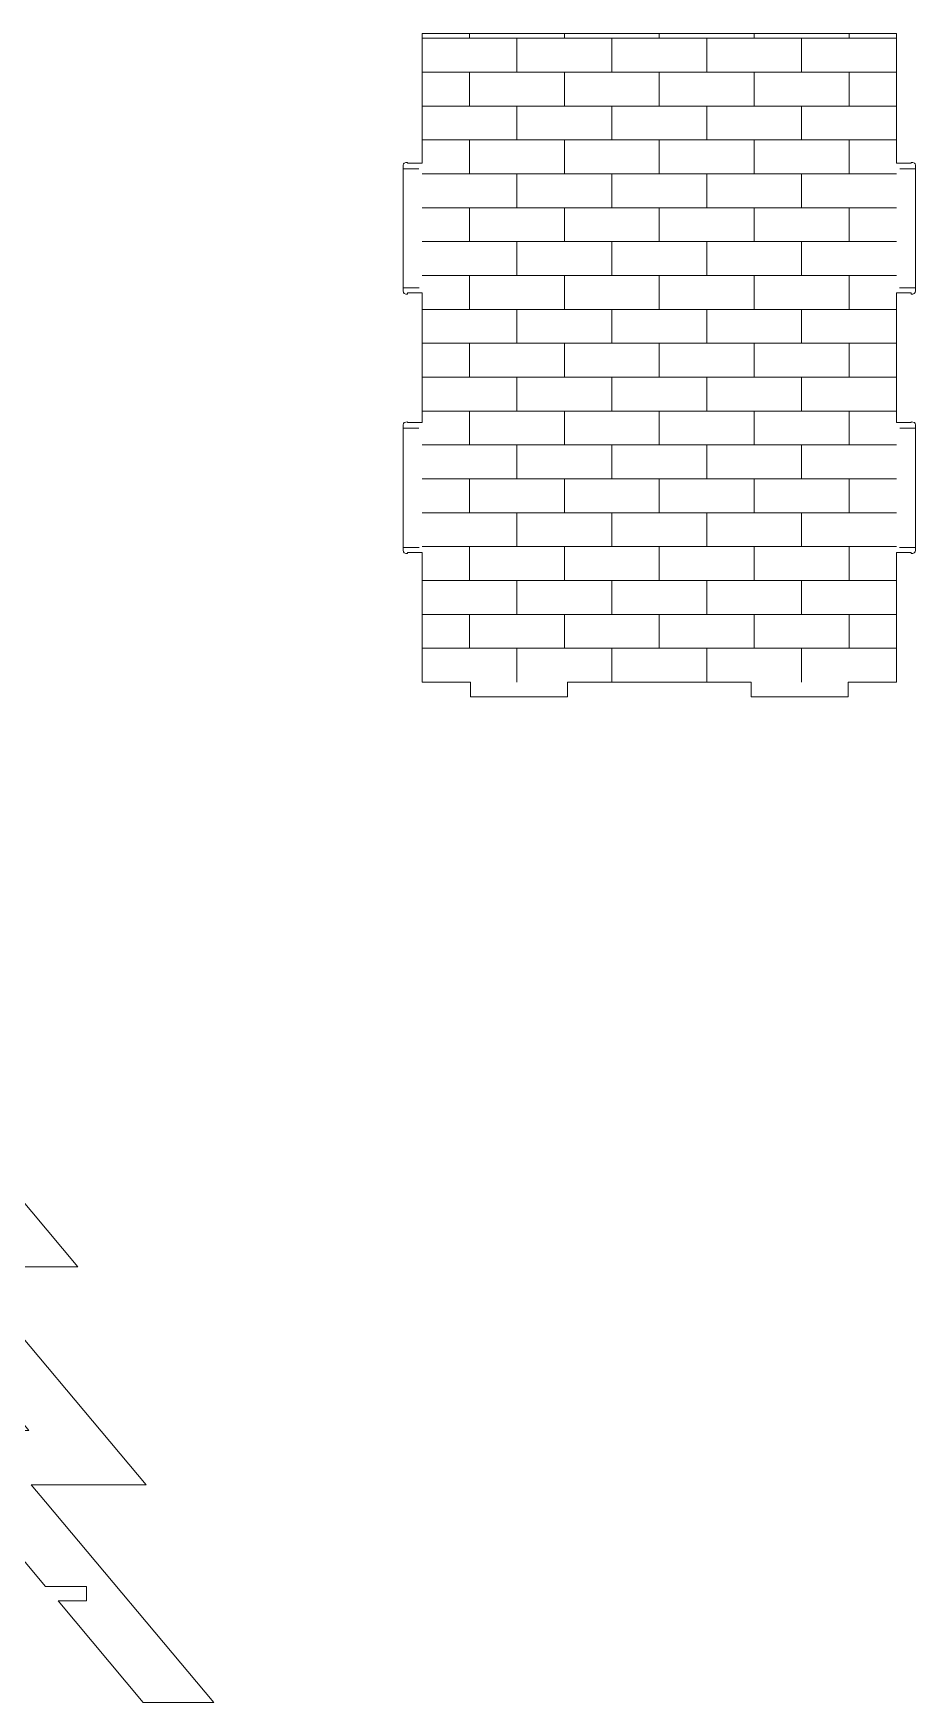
# Model space of a CAD drawing. Header units: millimetres. Extents: x -1172 to 901, y -384 to 816.
# Drawn here: x 97.8 to 280, y -275.7 to 69 of the extents above; entities that cross this region are included whole.
import ezdxf

# ---------------------------------------------------------------- set-up
doc = ezdxf.new("R2010")
doc.units = ezdxf.units.MM
doc.header["$MEASUREMENT"] = 0
doc.layers.add('layer 1', color=7, linetype='Continuous')

msp = doc.modelspace()

# ---------------------------------------------------------------- linework, layer by layer
at = {"layer": 'layer 1', "color": 250, "lineweight": 20}
msp.add_open_spline([(276.0758, 69.0371), (276.0758, 69.0371), (178.0758, 69.0371), (178.0758, 69.0371), (178.0758, 69.0371), (178.0758, 69.0371), (178.0758, 42.2371), (178.0758, 42.2371), (178.0758, 42.2371), (178.0758, 42.2371), (175.0866, 42.2371), (175.0866, 42.2371), (175.0866, 42.2371), (175.0866, 42.2371), (175.0864, 42.3944), (175.0864, 42.3944), (175.0864, 42.3944), (174.4826, 42.3983), (174.1583, 42.2064), (174.133, 41.8054), (174.133, 41.8054), (174.133, 41.8054), (174.133, 15.8732), (174.133, 15.8732), (174.133, 15.8732), (174.1548, 15.3363), (174.5185, 15.1602), (175.0755, 15.1875), (175.0755, 15.1875), (175.0755, 15.1875), (175.0756, 15.4371), (175.0756, 15.4371), (175.0756, 15.4371), (175.0756, 15.4371), (178.0758, 15.4371), (178.0758, 15.4371), (178.0758, 15.4371), (178.0758, 15.4371), (178.0758, -11.3629), (178.0758, -11.3629), (178.0758, -11.3629), (178.0758, -11.3629), (175.0866, -11.3629), (175.0866, -11.3629), (175.0866, -11.3629), (175.0866, -11.3629), (175.0864, -11.2056), (175.0864, -11.2056), (175.0864, -11.2056), (174.4826, -11.2017), (174.1583, -11.3936), (174.133, -11.7946), (174.133, -11.7946), (174.133, -11.7946), (174.133, -37.7268), (174.133, -37.7268), (174.133, -37.7268), (174.1548, -38.2637), (174.5185, -38.4398), (175.0755, -38.4125), (175.0755, -38.4125), (175.0755, -38.4125), (175.0756, -38.1629), (175.0756, -38.1629), (175.0756, -38.1629), (175.0756, -38.1629), (178.0758, -38.1629), (178.0758, -38.1629), (178.0758, -38.1629), (178.0758, -38.1629), (178.0758, -64.9628), (178.0758, -64.9628), (178.0758, -64.9628), (178.0758, -64.9628), (188.0758, -64.9628), (188.0758, -64.9628), (188.0758, -64.9628), (188.0758, -64.9628), (188.0758, -67.9628), (188.0758, -67.9628), (188.0758, -67.9628), (188.0758, -67.9628), (208.0758, -67.9628), (208.0758, -67.9628), (208.0758, -67.9628), (208.0758, -67.9628), (208.0758, -64.9628), (208.0758, -64.9628), (208.0758, -64.9628), (208.0758, -64.9628), (246.0758, -64.9628), (246.0758, -64.9628), (246.0758, -64.9628), (246.0758, -64.9628), (246.0758, -67.9628), (246.0758, -67.9628), (246.0758, -67.9628), (246.0758, -67.9628), (266.0758, -67.9628), (266.0758, -67.9628), (266.0758, -67.9628), (266.0758, -67.9628), (266.0758, -64.9628), (266.0758, -64.9628), (266.0758, -64.9628), (266.0758, -64.9628), (276.0758, -64.9628), (276.0758, -64.9628), (276.0758, -64.9628), (276.0758, -64.9628), (276.0758, -38.1629), (276.0758, -38.1629), (276.0758, -38.1629), (276.0758, -38.1629), (279.076, -38.1629), (279.076, -38.1629), (279.076, -38.1629), (279.076, -38.1629), (279.0761, -38.4125), (279.0761, -38.4125), (279.0761, -38.4125), (279.6331, -38.4398), (279.9968, -38.2637), (280.0186, -37.7268), (280.0186, -37.7268), (280.0186, -37.7268), (280.0186, -11.7946), (280.0186, -11.7946), (280.0186, -11.7946), (279.9933, -11.3936), (279.669, -11.2017), (279.0652, -11.2056), (279.0652, -11.2056), (279.0652, -11.2056), (279.065, -11.3629), (279.065, -11.3629), (279.065, -11.3629), (279.065, -11.3629), (276.0758, -11.3629), (276.0758, -11.3629), (276.0758, -11.3629), (276.0758, -11.3629), (276.0758, 15.4371), (276.0758, 15.4371), (276.0758, 15.4371), (276.0758, 15.4371), (279.076, 15.4371), (279.076, 15.4371), (279.076, 15.4371), (279.076, 15.4371), (279.0761, 15.1875), (279.0761, 15.1875), (279.0761, 15.1875), (279.6331, 15.1602), (279.9968, 15.3363), (280.0186, 15.8732), (280.0186, 15.8732), (280.0186, 15.8732), (280.0186, 41.8054), (280.0186, 41.8054), (280.0186, 41.8054), (279.9933, 42.2064), (279.669, 42.3983), (279.0652, 42.3944), (279.0652, 42.3944), (279.0652, 42.3944), (279.065, 42.2371), (279.065, 42.2371), (279.065, 42.2371), (279.065, 42.2371), (276.0758, 42.2371), (276.0758, 42.2371), (276.0758, 42.2371), (276.0758, 42.2371), (276.0758, 69.0371), (276.0758, 69.0371)], degree=3, knots=[0, 0, 0, 0, 0.02222222, 0.02222222, 0.02222222, 0.02222222, 0.04444444, 0.04444444, 0.04444444, 0.04444444, 0.06666667, 0.06666667, 0.06666667, 0.06666667, 0.08888889, 0.08888889, 0.08888889, 0.08888889, 0.11111111, 0.11111111, 0.11111111, 0.11111111, 0.13333333, 0.13333333, 0.13333333, 0.13333333, 0.15555556, 0.15555556, 0.15555556, 0.15555556, 0.17777778, 0.17777778, 0.17777778, 0.17777778, 0.2, 0.2, 0.2, 0.2, 0.22222222, 0.22222222, 0.22222222, 0.22222222, 0.24444444, 0.24444444, 0.24444444, 0.24444444, 0.26666667, 0.26666667, 0.26666667, 0.26666667, 0.28888889, 0.28888889, 0.28888889, 0.28888889, 0.31111111, 0.31111111, 0.31111111, 0.31111111, 0.33333333, 0.33333333, 0.33333333, 0.33333333, 0.35555556, 0.35555556, 0.35555556, 0.35555556, 0.37777778, 0.37777778, 0.37777778, 0.37777778, 0.4, 0.4, 0.4, 0.4, 0.42222222, 0.42222222, 0.42222222, 0.42222222, 0.44444444, 0.44444444, 0.44444444, 0.44444444, 0.46666667, 0.46666667, 0.46666667, 0.46666667, 0.48888889, 0.48888889, 0.48888889, 0.48888889, 0.51111111, 0.51111111, 0.51111111, 0.51111111, 0.53333333, 0.53333333, 0.53333333, 0.53333333, 0.55555556, 0.55555556, 0.55555556, 0.55555556, 0.57777778, 0.57777778, 0.57777778, 0.57777778, 0.6, 0.6, 0.6, 0.6, 0.62222222, 0.62222222, 0.62222222, 0.62222222, 0.64444444, 0.64444444, 0.64444444, 0.64444444, 0.66666667, 0.66666667, 0.66666667, 0.66666667, 0.68888889, 0.68888889, 0.68888889, 0.68888889, 0.71111111, 0.71111111, 0.71111111, 0.71111111, 0.73333333, 0.73333333, 0.73333333, 0.73333333, 0.75555556, 0.75555556, 0.75555556, 0.75555556, 0.77777778, 0.77777778, 0.77777778, 0.77777778, 0.8, 0.8, 0.8, 0.8, 0.82222222, 0.82222222, 0.82222222, 0.82222222, 0.84444444, 0.84444444, 0.84444444, 0.84444444, 0.86666667, 0.86666667, 0.86666667, 0.86666667, 0.88888889, 0.88888889, 0.88888889, 0.88888889, 0.91111111, 0.91111111, 0.91111111, 0.91111111, 0.93333333, 0.93333333, 0.93333333, 0.93333333, 0.95555556, 0.95555556, 0.95555556, 0.95555556, 1, 1, 1, 1], dxfattribs=at)
at = {"layer": 'layer 1', "color": 242, "lineweight": 20}
for points in [[(187.8775, 69.0371), (187.8775, 69.0371), (187.8775, 68.0372), (187.8775, 68.0372)], [(207.4775, 69.0371), (207.4775, 69.0371), (207.4775, 68.0372), (207.4775, 68.0372)], [(227.0775, 69.0371), (227.0775, 69.0371), (227.0775, 68.0372), (227.0775, 68.0372)], [(246.6775, 69.0371), (246.6775, 69.0371), (246.6775, 68.0372), (246.6775, 68.0372)], [(266.2775, 68.0372), (266.2775, 68.0372), (266.2775, 69.0371), (266.2775, 69.0371)], [(178.0773, 68.0372), (178.0773, 68.0372), (276.0758, 68.0372), (276.0758, 68.0372)], [(197.6774, 68.0372), (197.6774, 68.0372), (197.6774, 61.0372), (197.6774, 61.0372)], [(217.2774, 68.0372), (217.2774, 68.0372), (217.2774, 61.0372), (217.2774, 61.0372)], [(236.8774, 68.0372), (236.8774, 68.0372), (236.8774, 61.0372), (236.8774, 61.0372)], [(256.4774, 68.0372), (256.4774, 68.0372), (256.4774, 61.0372), (256.4774, 61.0372)], [(178.0774, 61.0372), (178.0774, 61.0372), (276.0758, 61.0372), (276.0758, 61.0372)], [(187.8769, 61.0372), (187.8769, 61.0372), (187.8769, 54.0372), (187.8769, 54.0372)], [(207.4769, 61.0372), (207.4769, 61.0372), (207.4769, 54.0372), (207.4769, 54.0372)], [(227.0769, 61.0372), (227.0769, 61.0372), (227.0769, 54.0372), (227.0769, 54.0372)], [(246.6769, 61.0372), (246.6769, 61.0372), (246.6769, 54.0372), (246.6769, 54.0372)], [(266.2769, 54.0372), (266.2769, 54.0372), (266.2769, 61.0372), (266.2769, 61.0372)], [(178.0767, 54.0372), (178.0767, 54.0372), (276.0758, 54.0372), (276.0758, 54.0372)], [(197.6768, 54.0372), (197.6768, 54.0372), (197.6768, 47.0372), (197.6768, 47.0372)], [(217.2768, 54.0372), (217.2768, 54.0372), (217.2768, 47.0372), (217.2768, 47.0372)], [(236.8768, 54.0372), (236.8768, 54.0372), (236.8768, 47.0372), (236.8768, 47.0372)], [(256.4768, 54.0372), (256.4768, 54.0372), (256.4768, 47.0372), (256.4768, 47.0372)], [(178.0768, 47.0372), (178.0768, 47.0372), (276.0758, 47.0372), (276.0758, 47.0372)], [(187.8769, 47.0372), (187.8769, 47.0372), (187.8769, 40.0372), (187.8769, 40.0372)], [(207.4769, 47.0372), (207.4769, 47.0372), (207.4769, 40.0372), (207.4769, 40.0372)], [(227.0769, 47.0372), (227.0769, 47.0372), (227.0769, 40.0372), (227.0769, 40.0372)], [(246.6769, 47.0372), (246.6769, 47.0372), (246.6769, 40.0372), (246.6769, 40.0372)], [(266.2769, 40.0372), (266.2769, 40.0372), (266.2769, 47.0372), (266.2769, 47.0372)], [(178.0767, 40.0372), (178.0767, 40.0372), (276.0768, 40.0372), (276.0768, 40.0372)], [(197.6768, 40.0372), (197.6768, 40.0372), (197.6768, 33.0372), (197.6768, 33.0372)], [(217.2768, 40.0372), (217.2768, 40.0372), (217.2768, 33.0372), (217.2768, 33.0372)], [(236.8768, 40.0372), (236.8768, 40.0372), (236.8768, 33.0372), (236.8768, 33.0372)], [(256.4768, 40.0372), (256.4768, 40.0372), (256.4768, 33.0372), (256.4768, 33.0372)], [(178.0768, 33.0372), (178.0768, 33.0372), (276.0768, 33.0372), (276.0768, 33.0372)], [(187.8767, 33.0372), (187.8767, 33.0372), (187.8767, 26.0372), (187.8767, 26.0372)], [(207.4767, 33.0372), (207.4767, 33.0372), (207.4767, 26.0372), (207.4767, 26.0372)], [(227.0767, 33.0372), (227.0767, 33.0372), (227.0767, 26.0372), (227.0767, 26.0372)], [(246.6767, 33.0372), (246.6767, 33.0372), (246.6767, 26.0372), (246.6767, 26.0372)], [(266.2767, 26.0372), (266.2767, 26.0372), (266.2767, 33.0372), (266.2767, 33.0372)], [(178.0765, 26.0372), (178.0765, 26.0372), (276.0766, 26.0372), (276.0766, 26.0372)], [(197.6766, 26.0372), (197.6766, 26.0372), (197.6766, 19.0372), (197.6766, 19.0372)], [(217.2766, 26.0372), (217.2766, 26.0372), (217.2766, 19.0372), (217.2766, 19.0372)], [(236.8766, 26.0372), (236.8766, 26.0372), (236.8766, 19.0372), (236.8766, 19.0372)], [(256.4766, 26.0372), (256.4766, 26.0372), (256.4766, 19.0372), (256.4766, 19.0372)], [(178.0766, 19.0372), (178.0766, 19.0372), (276.0766, 19.0372), (276.0766, 19.0372)], [(187.8767, 19.0372), (187.8767, 19.0372), (187.8767, 12.0372), (187.8767, 12.0372)], [(207.4767, 19.0372), (207.4767, 19.0372), (207.4767, 12.0372), (207.4767, 12.0372)], [(227.0767, 19.0372), (227.0767, 19.0372), (227.0767, 12.0372), (227.0767, 12.0372)], [(246.6767, 19.0372), (246.6767, 19.0372), (246.6767, 12.0372), (246.6767, 12.0372)], [(266.2767, 12.0372), (266.2767, 12.0372), (266.2767, 19.0372), (266.2767, 19.0372)], [(178.0765, 12.0372), (178.0765, 12.0372), (276.0758, 12.0372), (276.0758, 12.0372)], [(197.6766, 12.0372), (197.6766, 12.0372), (197.6766, 5.0372), (197.6766, 5.0372)], [(217.2766, 12.0372), (217.2766, 12.0372), (217.2766, 5.0372), (217.2766, 5.0372)], [(236.8766, 12.0372), (236.8766, 12.0372), (236.8766, 5.0372), (236.8766, 5.0372)], [(256.4766, 12.0372), (256.4766, 12.0372), (256.4766, 5.0372), (256.4766, 5.0372)], [(178.0766, 5.0372), (178.0766, 5.0372), (276.0758, 5.0372), (276.0758, 5.0372)], [(187.8765, 5.0372), (187.8765, 5.0372), (187.8765, -1.9628), (187.8765, -1.9628)], [(207.4765, 5.0372), (207.4765, 5.0372), (207.4765, -1.9628), (207.4765, -1.9628)], [(227.0765, 5.0372), (227.0765, 5.0372), (227.0765, -1.9628), (227.0765, -1.9628)], [(246.6765, 5.0372), (246.6765, 5.0372), (246.6765, -1.9628), (246.6765, -1.9628)], [(266.2765, -1.9628), (266.2765, -1.9628), (266.2765, 5.0372), (266.2765, 5.0372)], [(178.0763, -1.9628), (178.0763, -1.9628), (276.0758, -1.9628), (276.0758, -1.9628)], [(197.6764, -1.9628), (197.6764, -1.9628), (197.6764, -8.9628), (197.6764, -8.9628)], [(217.2764, -1.9628), (217.2764, -1.9628), (217.2764, -8.9628), (217.2764, -8.9628)], [(236.8764, -1.9628), (236.8764, -1.9628), (236.8764, -8.9628), (236.8764, -8.9628)], [(256.4764, -1.9628), (256.4764, -1.9628), (256.4764, -8.9628), (256.4764, -8.9628)], [(178.0764, -8.9628), (178.0764, -8.9628), (276.0758, -8.9628), (276.0758, -8.9628)], [(187.8765, -8.9628), (187.8765, -8.9628), (187.8765, -15.9628), (187.8765, -15.9628)], [(207.4765, -8.9628), (207.4765, -8.9628), (207.4765, -15.9628), (207.4765, -15.9628)], [(227.0765, -8.9628), (227.0765, -8.9628), (227.0765, -15.9628), (227.0765, -15.9628)], [(246.6765, -8.9628), (246.6765, -8.9628), (246.6765, -15.9628), (246.6765, -15.9628)], [(266.2765, -15.9628), (266.2765, -15.9628), (266.2765, -8.9628), (266.2765, -8.9628)], [(178.0763, -15.9628), (178.0763, -15.9628), (276.0764, -15.9628), (276.0764, -15.9628)], [(197.6764, -15.9628), (197.6764, -15.9628), (197.6764, -22.9628), (197.6764, -22.9628)], [(217.2764, -15.9628), (217.2764, -15.9628), (217.2764, -22.9628), (217.2764, -22.9628)], [(236.8764, -15.9628), (236.8764, -15.9628), (236.8764, -22.9628), (236.8764, -22.9628)], [(256.4764, -15.9628), (256.4764, -15.9628), (256.4764, -22.9628), (256.4764, -22.9628)], [(178.0764, -22.9628), (178.0764, -22.9628), (276.0764, -22.9628), (276.0764, -22.9628)], [(187.8763, -22.9628), (187.8763, -22.9628), (187.8763, -29.9628), (187.8763, -29.9628)], [(207.4763, -22.9628), (207.4763, -22.9628), (207.4763, -29.9628), (207.4763, -29.9628)], [(227.0763, -22.9628), (227.0763, -22.9628), (227.0763, -29.9628), (227.0763, -29.9628)], [(246.6763, -22.9628), (246.6763, -22.9628), (246.6763, -29.9628), (246.6763, -29.9628)], [(266.2763, -29.9628), (266.2763, -29.9628), (266.2763, -22.9628), (266.2763, -22.9628)], [(178.0761, -29.9628), (178.0761, -29.9628), (276.0762, -29.9628), (276.0762, -29.9628)], [(197.6762, -29.9628), (197.6762, -29.9628), (197.6762, -36.9628), (197.6762, -36.9628)], [(217.2762, -29.9628), (217.2762, -29.9628), (217.2762, -36.9628), (217.2762, -36.9628)], [(236.8762, -29.9628), (236.8762, -29.9628), (236.8762, -36.9628), (236.8762, -36.9628)], [(256.4762, -29.9628), (256.4762, -29.9628), (256.4762, -36.9628), (256.4762, -36.9628)], [(178.0762, -36.9628), (178.0762, -36.9628), (276.0762, -36.9628), (276.0762, -36.9628)], [(187.8763, -36.9628), (187.8763, -36.9628), (187.8763, -43.9628), (187.8763, -43.9628)], [(207.4763, -36.9628), (207.4763, -36.9628), (207.4763, -43.9628), (207.4763, -43.9628)], [(227.0763, -36.9628), (227.0763, -36.9628), (227.0763, -43.9628), (227.0763, -43.9628)], [(246.6763, -36.9628), (246.6763, -36.9628), (246.6763, -43.9628), (246.6763, -43.9628)], [(266.2763, -43.9628), (266.2763, -43.9628), (266.2763, -36.9628), (266.2763, -36.9628)], [(178.0761, -43.9628), (178.0761, -43.9628), (276.0758, -43.9628), (276.0758, -43.9628)], [(197.6762, -43.9628), (197.6762, -43.9628), (197.6762, -50.9628), (197.6762, -50.9628)], [(217.2762, -43.9628), (217.2762, -43.9628), (217.2762, -50.9628), (217.2762, -50.9628)], [(236.8762, -43.9628), (236.8762, -43.9628), (236.8762, -50.9628), (236.8762, -50.9628)], [(256.4762, -43.9628), (256.4762, -43.9628), (256.4762, -50.9628), (256.4762, -50.9628)], [(178.0762, -50.9628), (178.0762, -50.9628), (276.0758, -50.9628), (276.0758, -50.9628)], [(187.8757, -50.9628), (187.8757, -50.9628), (187.8757, -57.9628), (187.8757, -57.9628)], [(207.4757, -50.9628), (207.4757, -50.9628), (207.4757, -57.9628), (207.4757, -57.9628)], [(227.0757, -50.9628), (227.0757, -50.9628), (227.0757, -57.9628), (227.0757, -57.9628)], [(246.6757, -50.9628), (246.6757, -50.9628), (246.6757, -57.9628), (246.6757, -57.9628)], [(266.2757, -57.9628), (266.2757, -57.9628), (266.2757, -50.9628), (266.2757, -50.9628)], [(178.0758, -57.9628), (178.0758, -57.9628), (276.0756, -57.9628), (276.0756, -57.9628)], [(197.6756, -57.9628), (197.6756, -57.9628), (197.6756, -64.9628), (197.6756, -64.9628)], [(217.2756, -57.9628), (217.2756, -57.9628), (217.2756, -64.9628), (217.2756, -64.9628)], [(236.8756, -57.9628), (236.8756, -57.9628), (236.8756, -64.9628), (236.8756, -64.9628)], [(256.4756, -57.9628), (256.4756, -57.9628), (256.4756, -64.9628), (256.4756, -64.9628)]]:
    msp.add_open_spline(points, degree=3, dxfattribs=at)
at = {"layer": 'layer 1', "color": 250, "lineweight": 20}
for points in [[(174.133, 41.0883), (174.133, 41.0883), (177.427, 41.0947), (177.427, 41.0947)], [(280.0186, 41.0883), (280.0186, 41.0883), (276.7246, 41.0947), (276.7246, 41.0947)], [(174.133, 16.4845), (174.133, 16.4845), (177.4381, 16.4845), (177.4381, 16.4845)], [(280.0186, 16.4845), (280.0186, 16.4845), (276.7135, 16.4845), (276.7135, 16.4845)], [(174.133, -12.5117), (174.133, -12.5117), (177.427, -12.5053), (177.427, -12.5053)], [(280.0186, -12.5117), (280.0186, -12.5117), (276.7246, -12.5053), (276.7246, -12.5053)], [(174.133, -37.1155), (174.133, -37.1155), (177.4381, -37.1155), (177.4381, -37.1155)], [(280.0186, -37.1155), (280.0186, -37.1155), (276.7135, -37.1155), (276.7135, -37.1155)]]:
    msp.add_open_spline(points, degree=3, dxfattribs=at)
at = {"layer": 'layer 1', "color": 142, "lineweight": 9}
msp.add_open_spline([(73.2626, -219.4993), (73.2626, -219.4993), (100.2872, -251.7178), (100.2872, -251.7178), (100.2872, -251.7178), (100.2872, -251.7178), (108.7379, -251.7178), (108.7379, -251.7178), (108.7379, -251.7178), (108.7379, -251.7178), (108.7379, -254.7178), (108.7379, -254.7178), (108.7379, -254.7178), (108.7379, -254.7178), (102.9219, -254.7178), (102.9219, -254.7178), (102.9219, -254.7178), (102.9219, -254.7178), (120.4643, -275.718), (120.4643, -275.718), (120.4643, -275.718), (120.4643, -275.718), (135.0693, -275.718), (135.0693, -275.718), (135.0693, -275.718), (135.0693, -275.718), (100.2713, -234.2313), (100.2713, -234.2313), (100.2713, -234.2313), (100.2713, -234.2313), (97.3503, -230.7176), (97.3503, -230.7176), (97.3503, -230.7176), (97.3503, -230.7176), (121.0569, -230.7176), (121.0569, -230.7176), (121.0569, -230.7176), (121.0569, -230.7176), (84.1423, -186.8181), (84.1423, -186.8181), (84.1423, -186.8181), (84.1423, -186.8181), (83.2533, -185.7174), (83.2533, -185.7174), (83.2533, -185.7174), (83.2533, -185.7174), (106.9599, -185.7174), (106.9599, -185.7174), (106.9599, -185.7174), (106.9599, -185.7174), (69.2409, -140.7171), (69.2409, -140.7171), (69.2409, -140.7171), (69.2409, -140.7171), (92.8629, -140.7171), (92.8629, -140.7171), (92.8629, -140.7171), (92.8629, -140.7171), (57.8533, -103.1251), (57.8533, -103.1251), (57.8533, -103.1251), (57.8533, -103.1251), (57.8533, -116.7141), (57.8533, -116.7141), (57.8533, -116.7141), (57.8533, -116.7141), (64.7536, -116.7169), (64.7536, -116.7169), (64.7536, -116.7169), (64.7536, -116.7169), (64.7536, -119.7169), (64.7536, -119.7169), (64.7536, -119.7169), (64.7536, -119.7169), (58.0133, -119.7169), (58.0133, -119.7169), (58.0133, -119.7169), (58.0133, -119.7169), (67.0396, -129.4987), (67.0396, -129.4987), (67.0396, -129.4987), (67.0396, -129.4987), (57.8533, -129.4987), (57.8533, -129.4987), (57.8533, -129.4987), (57.8533, -129.4987), (57.8533, -144.6117), (57.8533, -144.6117), (57.8533, -144.6117), (57.8533, -144.6117), (72.1619, -161.7144), (72.1619, -161.7144), (72.1619, -161.7144), (72.1619, -161.7144), (80.5439, -161.7173), (80.5439, -161.7173), (80.5439, -161.7173), (80.5439, -161.7173), (80.5439, -164.7173), (80.5439, -164.7173), (80.5439, -164.7173), (80.5439, -164.7173), (74.7274, -164.7173), (74.7274, -164.7173), (74.7274, -164.7173), (74.7274, -164.7173), (82.8299, -174.4991), (82.8299, -174.4991), (82.8299, -174.4991), (82.8299, -174.4991), (59.1656, -174.4991), (59.1656, -174.4991), (59.1656, -174.4991), (59.1656, -174.4991), (60.0546, -175.5151), (60.0546, -175.5151), (60.0546, -175.5151), (60.0546, -175.5151), (86.1319, -206.7146), (86.1319, -206.7146), (86.1319, -206.7146), (86.1319, -206.7146), (94.6409, -206.7175), (94.6409, -206.7175), (94.6409, -206.7175), (94.6409, -206.7175), (94.6409, -209.7175), (94.6409, -209.7175), (94.6409, -209.7175), (94.6409, -209.7175), (88.8237, -209.7175), (88.8237, -209.7175), (88.8237, -209.7175), (88.8237, -209.7175), (96.8423, -219.4993), (96.8423, -219.4993), (96.8423, -219.4993), (88.9824, -219.4993), (81.1225, -219.4993), (73.2626, -219.4993)], degree=3, knots=[0, 0, 0, 0, 0.02777778, 0.02777778, 0.02777778, 0.02777778, 0.05555556, 0.05555556, 0.05555556, 0.05555556, 0.08333333, 0.08333333, 0.08333333, 0.08333333, 0.11111111, 0.11111111, 0.11111111, 0.11111111, 0.13888889, 0.13888889, 0.13888889, 0.13888889, 0.16666667, 0.16666667, 0.16666667, 0.16666667, 0.19444444, 0.19444444, 0.19444444, 0.19444444, 0.22222222, 0.22222222, 0.22222222, 0.22222222, 0.25, 0.25, 0.25, 0.25, 0.27777778, 0.27777778, 0.27777778, 0.27777778, 0.30555556, 0.30555556, 0.30555556, 0.30555556, 0.33333333, 0.33333333, 0.33333333, 0.33333333, 0.36111111, 0.36111111, 0.36111111, 0.36111111, 0.38888889, 0.38888889, 0.38888889, 0.38888889, 0.41666667, 0.41666667, 0.41666667, 0.41666667, 0.44444444, 0.44444444, 0.44444444, 0.44444444, 0.47222222, 0.47222222, 0.47222222, 0.47222222, 0.5, 0.5, 0.5, 0.5, 0.52777778, 0.52777778, 0.52777778, 0.52777778, 0.55555556, 0.55555556, 0.55555556, 0.55555556, 0.58333333, 0.58333333, 0.58333333, 0.58333333, 0.61111111, 0.61111111, 0.61111111, 0.61111111, 0.63888889, 0.63888889, 0.63888889, 0.63888889, 0.66666667, 0.66666667, 0.66666667, 0.66666667, 0.69444444, 0.69444444, 0.69444444, 0.69444444, 0.72222222, 0.72222222, 0.72222222, 0.72222222, 0.75, 0.75, 0.75, 0.75, 0.77777778, 0.77777778, 0.77777778, 0.77777778, 0.80555556, 0.80555556, 0.80555556, 0.80555556, 0.83333333, 0.83333333, 0.83333333, 0.83333333, 0.86111111, 0.86111111, 0.86111111, 0.86111111, 0.88888889, 0.88888889, 0.88888889, 0.88888889, 0.91666667, 0.91666667, 0.91666667, 0.91666667, 0.94444444, 0.94444444, 0.94444444, 0.94444444, 1, 1, 1, 1], dxfattribs=at)

doc.saveas('drawing.dxf')
